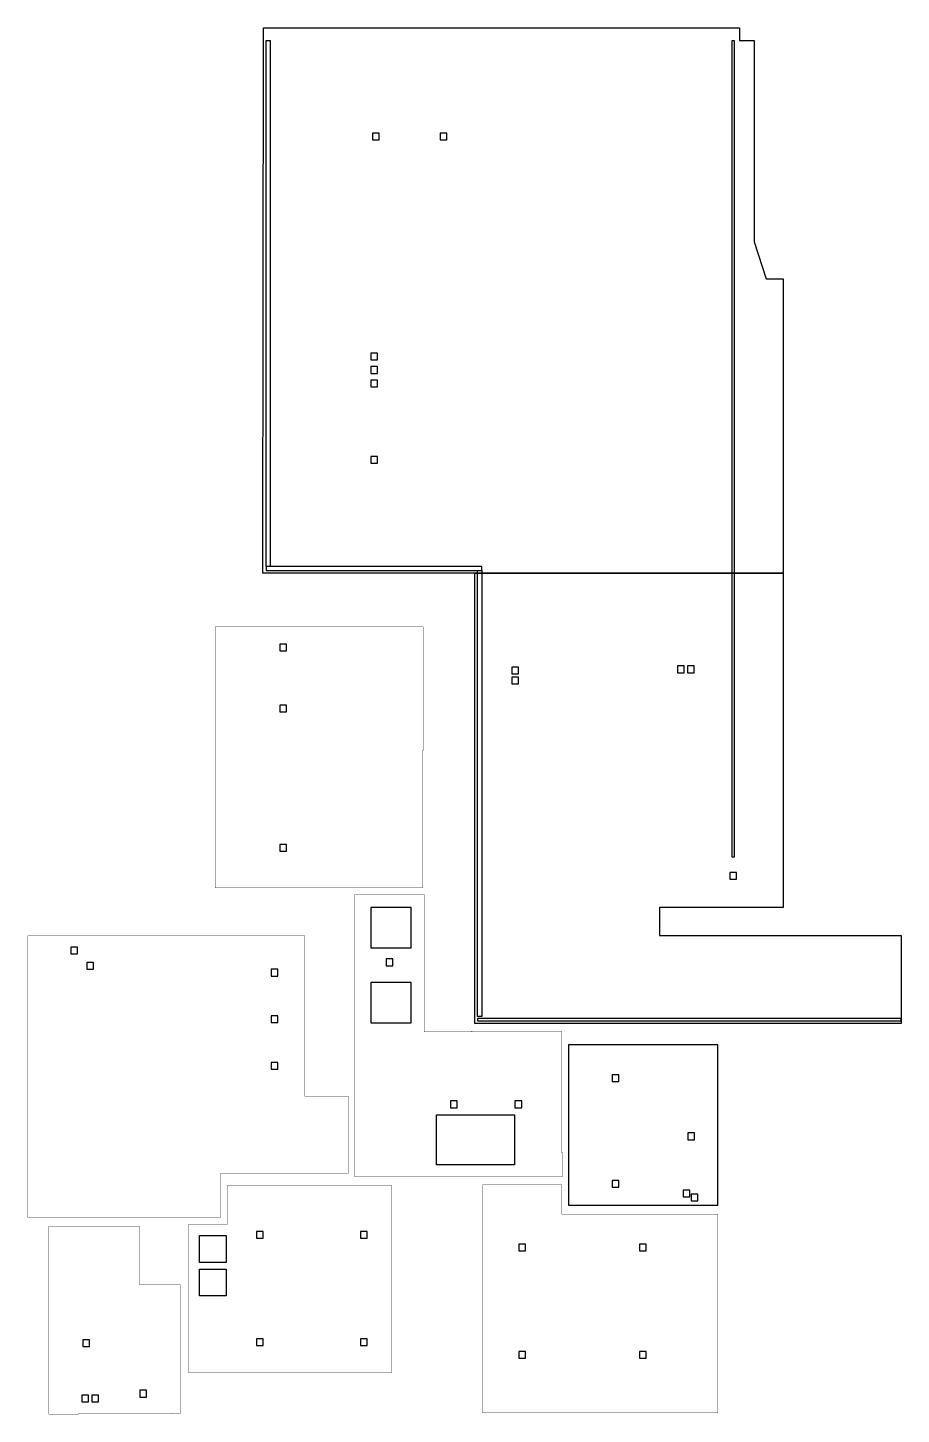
# Model space of a CAD drawing. Header units: metres. Extents: x 7841 to 20873, y -72526 to -51846.
import ezdxf

# ---------------------------------------------------------------- set-up
doc = ezdxf.new("R2010")
doc.units = ezdxf.units.M
doc.layers.add('AREE LEONARDO', color=7, linetype='Continuous')

msp = doc.modelspace()

# ---------------------------------------------------------------- linework, layer by layer
at = {"layer": 'AREE LEONARDO', "color": 5}
for points in [[(11358, -51846), (18458, -51846), (18458, -52036), (18678, -52036), (18678, -55038), (18857, -55593), (19113, -55593), (19113, -59981), (11347, -59980)], [(14513, -59983), (19113, -59983), (19113, -64966), (17268, -64966), (17268, -65386), (20873, -65386), (20873, -66696), (14513, -66696)]]:
    msp.add_lwpolyline(points, close=True, dxfattribs=at)
at = {"layer": 'AREE LEONARDO', "color": 2}
for points in [[(11398, -52036), (11458, -52036), (11458, -59881), (11398, -59881)], [(18348, -52036), (18378, -52036), (18378, -64216), (18348, -64216)], [(13084, -53420), (12984, -53420), (12984, -53520), (13084, -53520)], [(14094, -53420), (13994, -53420), (13994, -53520), (14094, -53520)], [(13058, -56701), (12958, -56701), (12958, -56801), (13058, -56801)], [(13058, -56901), (12958, -56901), (12958, -57001), (13058, -57001)], [(13058, -57101), (12958, -57101), (12958, -57201), (13058, -57201)], [(13058, -58239), (12958, -58239), (12958, -58339), (13058, -58339)], [(11398, -59941), (14613, -59941), (14613, -59881), (11398, -59881)], [(14553, -59941), (14613, -59941), (14613, -66596), (14553, -66596)], [(11701, -61040), (11601, -61040), (11601, -61140), (11701, -61140)], [(15163, -61381), (15063, -61381), (15063, -61481), (15163, -61481)], [(17633, -61366), (17533, -61366), (17533, -61466), (17633, -61466)], [(17783, -61366), (17683, -61366), (17683, -61466), (17783, -61466)], [(15163, -61531), (15063, -61531), (15063, -61631), (15163, -61631)], [(11702, -61950), (11602, -61950), (11602, -62050), (11702, -62050)], [(11701, -64026), (11601, -64026), (11601, -64126), (11701, -64126)], [(18413, -64446), (18313, -64446), (18313, -64546), (18413, -64546)], [(8584, -65560), (8484, -65560), (8484, -65660), (8584, -65660)], [(13288, -65736), (13188, -65736), (13188, -65836), (13288, -65836)], [(8824, -65790), (8724, -65790), (8724, -65890), (8824, -65890)], [(11573, -65890), (11473, -65890), (11473, -65990), (11573, -65990)], [(11573, -66585), (11473, -66585), (11473, -66685), (11573, -66685)], [(14553, -66656), (20873, -66656), (20873, -66626), (14553, -66626)], [(11573, -67280), (11473, -67280), (11473, -67380), (11573, -67380)], [(16661, -67464), (16561, -67464), (16561, -67564), (16661, -67564)], [(14249, -67854), (14149, -67854), (14149, -67954), (14249, -67954)], [(15210, -67854), (15110, -67854), (15110, -67954), (15210, -67954)], [(13941, -68058), (15101, -68058), (15101, -68808), (13941, -68808)], [(17788, -68331), (17688, -68331), (17688, -68431), (17788, -68431)], [(16661, -69040), (16561, -69040), (16561, -69140), (16661, -69140)], [(17718, -69185), (17618, -69185), (17618, -69285), (17718, -69285)], [(17838, -69245), (17738, -69245), (17738, -69345), (17838, -69345)], [(10403, -69861), (10803, -69861), (10803, -70261), (10403, -70261)], [(11353, -69800), (11253, -69800), (11253, -69900), (11353, -69900)], [(12903, -69800), (12803, -69800), (12803, -69900), (12903, -69900)], [(15265, -69990), (15165, -69990), (15165, -70090), (15265, -70090)], [(17065, -69990), (16965, -69990), (16965, -70090), (17065, -70090)], [(10403, -70362), (10803, -70362), (10803, -70762), (10403, -70762)], [(8764, -71418), (8664, -71418), (8664, -71518), (8764, -71518)], [(11353, -71400), (11253, -71400), (11253, -71500), (11353, -71500)], [(12903, -71400), (12803, -71400), (12803, -71500), (12903, -71500)], [(15265, -71590), (15165, -71590), (15165, -71690), (15265, -71690)], [(17065, -71590), (16965, -71590), (16965, -71690), (17065, -71690)], [(9613, -72169), (9513, -72169), (9513, -72269), (9613, -72269)], [(8747, -72242), (8647, -72242), (8647, -72342), (8747, -72342)], [(8897, -72242), (8797, -72242), (8797, -72342), (8897, -72342)]]:
    msp.add_lwpolyline(points, close=True, dxfattribs=at)
at = {"layer": 'AREE LEONARDO', "color": 5, "const_width": 5}
for points in [[(13733, -64676), (10638, -64676), (10638, -60780), (13742, -60780)], [(12723, -68986), (12723, -64776), (13753, -64776), (13753, -66821), (15808, -66818), (15812, -68986)], [(7844, -65390), (11973, -65390), (11973, -67780), (12623, -67780), (12623, -68936), (10718, -68936), (10718, -69590), (7844, -69590)], [(10243, -69690), (10823, -69690), (10823, -69111), (13268, -69111), (13268, -71910), (10244, -71910)], [(18138, -69540), (15808, -69540), (15808, -69105), (14623, -69106), (14623, -72505), (18138, -72505)]]:
    msp.add_lwpolyline(points, close=True, dxfattribs=at)
at = {"layer": 'AREE LEONARDO', "color": 1}
for points in [[(12961, -65569), (13561, -65569), (13561, -64969), (12961, -64969)], [(12961, -66688), (13561, -66688), (13561, -66088), (12961, -66088)]]:
    msp.add_lwpolyline(points, close=True, dxfattribs=at)
at = {"layer": 'AREE LEONARDO', "color": 3}
msp.add_lwpolyline([(18138, -67015), (15908, -67015), (15908, -69410), (18138, -69410)], close=True, dxfattribs=at)
at = {"layer": 'AREE LEONARDO', "color": 3, "const_width": 5}
msp.add_lwpolyline([(8154, -69720), (9507, -69720), (9507, -70595), (10118, -70595), (10118, -72517), (8155, -72524)], close=True, dxfattribs=at)

doc.saveas('drawing.dxf')
